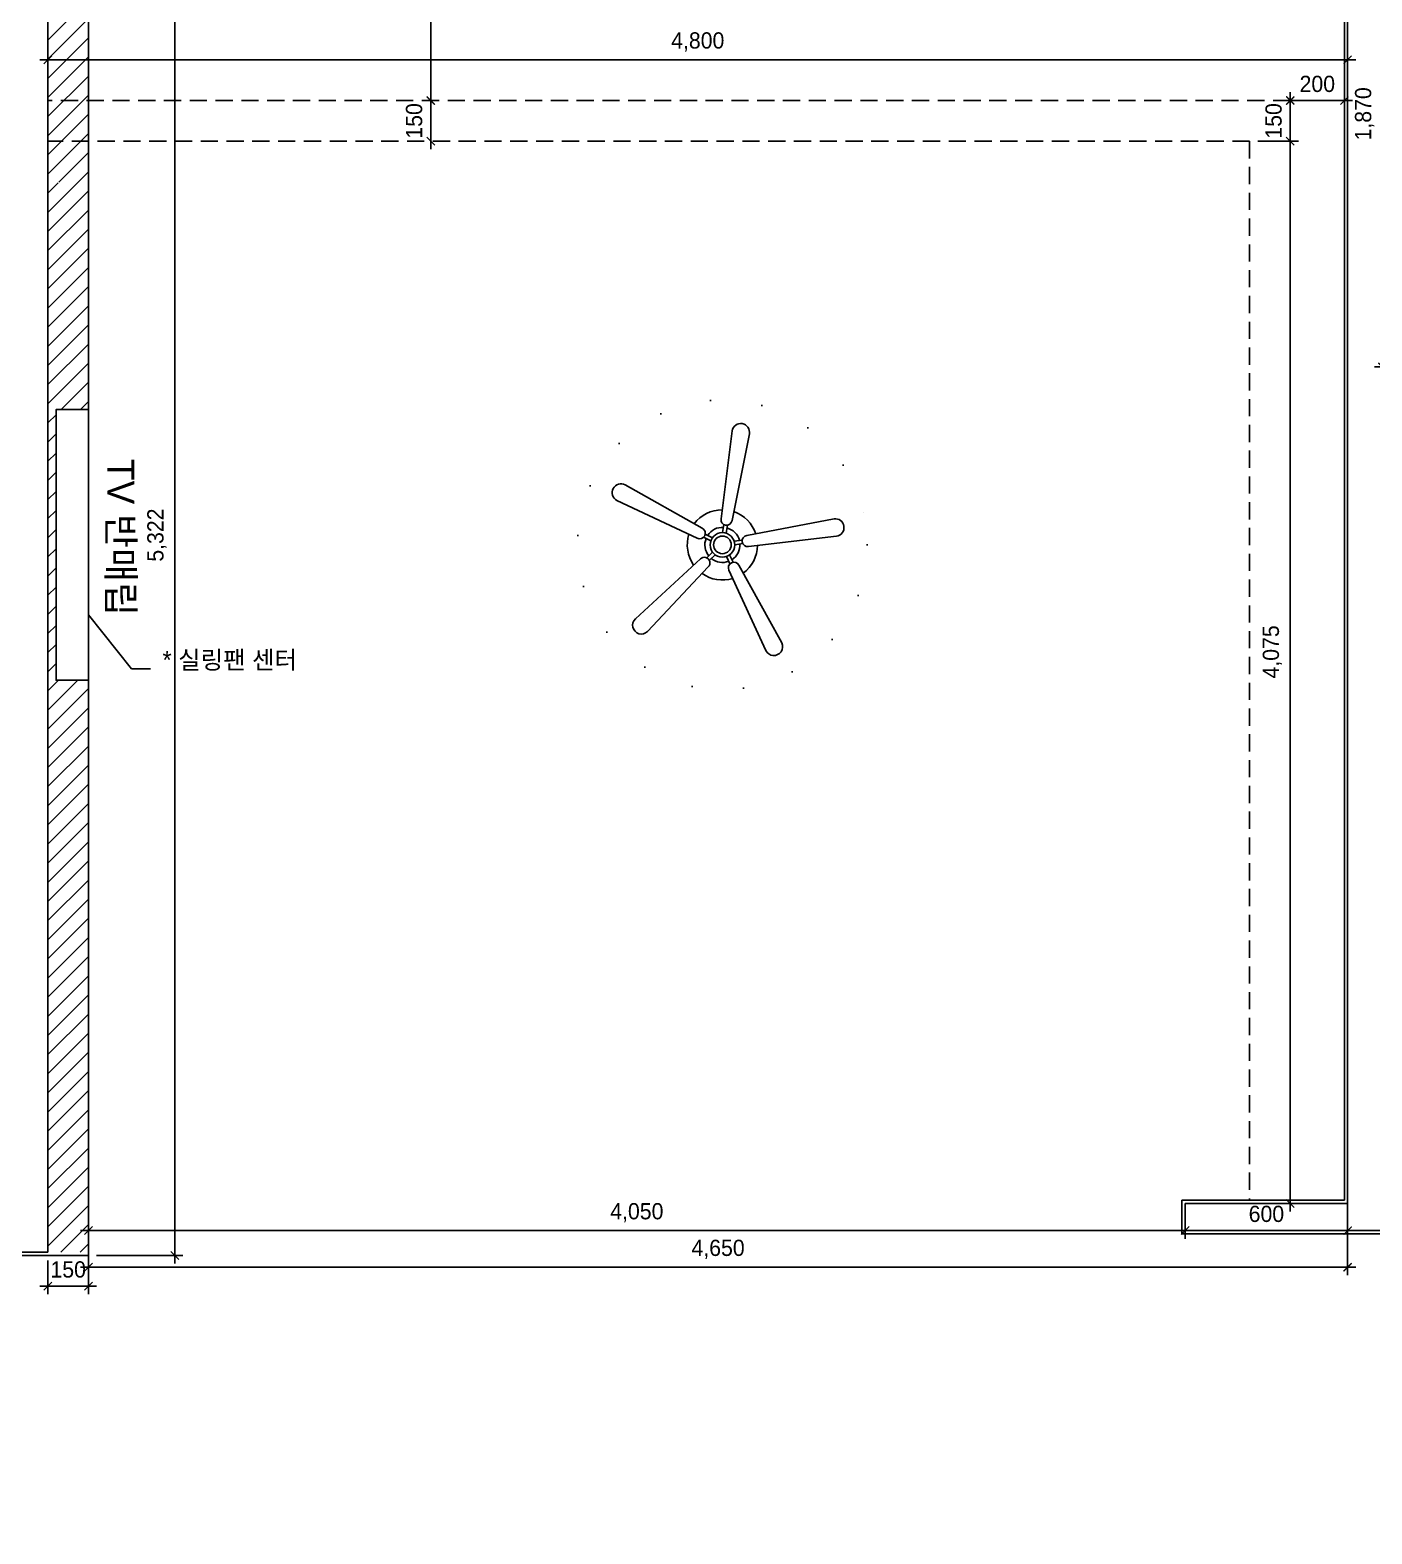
# Model space of a CAD drawing. Header units: millimetres. Extents: x -551172 to 232469, y -3435 to 261611.
# Drawn here: x 74836 to 79791, y 105765 to 111320 of the extents above; entities that cross this region are included whole.
import ezdxf

# ---------------------------------------------------------------- set-up
doc = ezdxf.new("R2010")
doc.units = ezdxf.units.MM
doc.header["$LTSCALE"] = 10
doc.header["$PDMODE"] = 3
doc.linetypes.add('DOT', pattern=[6.35, 0, -6.35])
doc.linetypes.add('HIDDEN', pattern=[9.525, 6.35, -3.175])
doc.layers.get('DEFPOINTS').update_dxf_attribs({"color": 248})
for name, color, linetype in [('0-ELC TEXT', 7, 'Continuous'), ('03-WAL NEW', 3, 'Continuous'), ('06-FUR', 6, 'Continuous'), ('06-LIGHT', 4, 'Continuous'), ('08-HAT', 8, 'Continuous'), ('C-FIN', 5, 'Continuous'), ('C-HAT', 251, 'Continuous'), ('F-FIN', 5, 'Continuous'), ('F-PAT', 250, 'Continuous'), ('도면층2', 2, 'Continuous')]:
    doc.layers.add(name, color=color, linetype=linetype)
doc.styles.add('HY 울릉도 L', font='')
doc.styles.add('코레일둥고', font='Korail_Round_Gothic_Medium.ttf')
doc.styles.get('HY 울릉도 L').set_extended_font_data('HY울릉도L')
doc.linetypes.add('ZIGZAG', pattern='A,0.0001,-0.2,[131,ltypeshp.shx,S=0.2,R=0,X=-0.2,Y=0],-0.4,[131,ltypeshp.shx,S=0.2,R=180,X=0.2,Y=0],-0.2', length=0.8001)
doc.dimstyles.new('30', dxfattribs={"dimscale": 30, "dimtxt": 2, "dimasz": 1, "dimexe": 1, "dimexo": 1, "dimgap": 1, "dimtad": 1, "dimdec": 0, "dimrnd": 0.05, "dimdsep": 46, "dimlunit": 6, "dimtxsty": 'HY 울릉도 L', "dimblk": 'ARCHTICK', "dimcen": 2.5, "dimdle": 1, "dimclrd": 133, "dimclre": 133, "dimclrt": 30, "dimadec": 0, "dimazin": 0, "dimtfac": 1, "dimtdec": 0, "dimtix": 1, "dimtmove": 2, "dimatfit": 3, "dimldrblk": 'ARCHTICK', "dimfxl": 1, "dimlwd": -1, "dimlwe": -1, "dimarcsym": 0})

# ---------------------------------------------------------------- blocks, each defined once
blk = doc.blocks.new('CELILNGPAN')
at = {"layer": '06-FUR', "color": 6}
for p, q in [((48717.2, -3709.4), (48676.4, -4034.6)), ((48781.1, -3721), (48717.1, -4041.2)), ((48322.4, -3909.7), (48607.1, -4069.5)), ((48291.6, -3966.9), (48588.2, -4106.2)), ((49093.7, -4034.6), (48771.7, -4096.2)), ((48638.6, -4116.2), (48612.1, -4102.6)), ((48644.6, -4104.7), (48618.1, -4091.1)), ((48682.4, -4085.6), (48687.2, -4056.2)), ((48695.2, -4087.7), (48700, -4058.3)), ((49102.3, -4098.9), (48778, -4137)), ((48645.1, -4158.1), (48623.9, -4179.1)), ((48725.1, -4117.8), (48754.5, -4113.2)), ((48727, -4130.6), (48756.5, -4126)), ((48360.1, -4404.3), (48600.1, -4182.9)), ((48404.9, -4451.3), (48629.1, -4212.2)), ((48654.2, -4167.3), (48633.1, -4188.3)), ((48696.1, -4174.1), (48709.5, -4200.7)), ((48707.7, -4168.3), (48721.1, -4194.9)), ((48900.6, -4493.1), (48742.5, -4206)), ((48842.1, -4521.2), (48705.7, -4224.6))]:
    blk.add_line(p, q, dxfattribs=at)
for radius in [45.4, 32.5]:
    blk.add_circle((48681.6, -4131), radius, dxfattribs=at)
for centre, radius, start, end in [((48749.2, -3715.2), 32.5, 349.67, 169.67), ((48307, -3938.3), 32.5, 61.67, 241.67), ((48681.6, -4131), 129.8, 90.4651, 143.078), ((48696.7, -4037.9), 20.6, 170.7734, 350.7734), ((48681.6, -4131), 129.8, 18.4651, 71.078), ((49098, -4066.8), 32.5, 277.67, 97.67), ((48681.6, -4131), 129.8, 162.4651, 215.078), ((48597.7, -4087.9), 20.6, 242.7734, 62.7734), ((48681.6, -4131), 64.9, 158.5125, 219.0342), ((48681.6, -4131), 64.9, 86.5125, 147.0342), ((48681.6, -4131), 64.9, 14.5125, 75.0342), ((48774.9, -4116.6), 20.6, 98.7734, 278.7734), ((48681.6, -4131), 64.9, 302.5125, 3.0342), ((48681.6, -4131), 129.8, 306.4651, 359.078), ((48614.6, -4197.5), 20.6, 314.7734, 134.7734), ((48681.6, -4131), 64.9, 230.5125, 291.0342), ((48724.1, -4215.3), 20.6, 26.7734, 206.7734), ((48681.6, -4131), 129.8, 234.4651, 287.078), ((48382.5, -4427.8), 32.5, 133.67, 313.67), ((48871.4, -4507.2), 32.5, 205.67, 25.67)]:
    blk.add_arc(centre, radius, start, end, dxfattribs=at)
blk = doc.blocks.new('_ArchTick')
at = {"color": 0, "linetype": 'ByBlock', "const_width": 0.15}
blk.add_lwpolyline([(-0.5, -0.5), (0.5, 0.5)], dxfattribs=at)
blk = doc.blocks.new('*D1224')
at = {"layer": 'C-FIN', "color": 133, "transparency": 16777216}
for p, q in [((74901.4, 106775.3), (74901.4, 106650)), ((75051.4, 106763.3), (75051.4, 106650)), ((74901.4, 106680), (74871.4, 106680)), ((75051.4, 106680), (74901.4, 106680)), ((75051.4, 106680), (75081.4, 106680))]:
    blk.add_line(p, q, dxfattribs=at)
at = {"layer": 'DEFPOINTS', "color": 0, "transparency": 16777216}
for p in [(74901.4, 106805.3), (75051.4, 106793.3), (74901.4, 106680)]:
    blk.add_point(p, dxfattribs=at)
at = {"layer": 'C-FIN', "color": 133, "transparency": 16777216, "xscale": 30, "yscale": 30, "zscale": 30}
blk.add_blockref('_ArchTick', (74901.4, 106680), dxfattribs=at)
at = {"layer": 'C-FIN', "color": 133, "transparency": 16777216, "xscale": 30, "yscale": 30, "zscale": 30, "rotation": 180}
blk.add_blockref('_ArchTick', (75051.4, 106680), dxfattribs=at)
at = {"layer": 'C-FIN', "color": 30, "transparency": 16777216, "insert": (74976.4, 106741.3), "char_height": 60, "attachment_point": 5, "style": 'HY 울릉도 L'}
blk.add_mtext('150', dxfattribs=at)
blk = doc.blocks.new('*D1253')
at = {"layer": '06-FUR', "color": 133, "transparency": 16777216}
for p, q in [((79883.4, 111945.3), (79800, 111945.3)), ((79830, 111975.3), (79830, 110045.3)), ((79883.4, 110075.3), (79800, 110075.3))]:
    blk.add_line(p, q, dxfattribs=at)
at = {"layer": 'DEFPOINTS', "color": 0, "transparency": 16777216}
for p in [(79913.4, 111945.3), (79830, 110075.3), (79913.4, 110075.3)]:
    blk.add_point(p, dxfattribs=at)
at = {"layer": '06-FUR', "color": 133, "transparency": 16777216, "xscale": 30, "yscale": 30, "zscale": 30}
for p, rotation in [((79830, 111945.3), 90), ((79830, 110075.3), 270)]:
    blk.add_blockref('_ArchTick', p, dxfattribs=dict(at, rotation=rotation))
at = {"layer": '06-FUR', "color": 30, "transparency": 16777216, "insert": (79764.1, 111010.3), "char_height": 60, "attachment_point": 5, "rotation": 90, "style": 'HY 울릉도 L'}
blk.add_mtext('1,870', dxfattribs=at)
blk = doc.blocks.new('*D1270')
at = {"layer": '06-FUR', "color": 133, "transparency": 16777216}
for p, q in [((75081.4, 112115.3), (75400, 112115.3)), ((75370, 112145.3), (75370, 106763.3)), ((75081.4, 106793.3), (75400, 106793.3))]:
    blk.add_line(p, q, dxfattribs=at)
at = {"layer": 'DEFPOINTS', "color": 0, "transparency": 16777216}
for p in [(75051.4, 112115.3), (75051.4, 106793.3), (75370, 106793.3)]:
    blk.add_point(p, dxfattribs=at)
at = {"layer": '06-FUR', "color": 133, "transparency": 16777216, "xscale": 30, "yscale": 30, "zscale": 30}
for p, rotation in [((75370, 112115.3), 90), ((75370, 106793.3), 270)]:
    blk.add_blockref('_ArchTick', p, dxfattribs=dict(at, rotation=rotation))
at = {"layer": '06-FUR', "color": 30, "transparency": 16777216, "insert": (75304, 109454.3), "char_height": 60, "attachment_point": 5, "rotation": 90, "style": 'HY 울릉도 L'}
blk.add_mtext('5,322', dxfattribs=at)
blk = doc.blocks.new('*D1271')
at = {"layer": '06-FUR', "color": 133, "transparency": 16777216}
for p, q in [((79101.4, 106955.3), (79101.4, 106855.3)), ((79701.4, 106955.3), (79701.4, 106855.3)), ((79731.4, 106885.3), (79071.4, 106885.3))]:
    blk.add_line(p, q, dxfattribs=at)
at = {"layer": 'DEFPOINTS', "color": 0, "transparency": 16777216}
for p in [(79101.4, 106985.3), (79701.4, 106985.3), (79101.4, 106885.3)]:
    blk.add_point(p, dxfattribs=at)
at = {"layer": '06-FUR', "color": 133, "transparency": 16777216, "xscale": 30, "yscale": 30, "zscale": 30, "rotation": 180}
blk.add_blockref('_ArchTick', (79101.4, 106885.3), dxfattribs=at)
at = {"layer": '06-FUR', "color": 133, "transparency": 16777216, "xscale": 30, "yscale": 30, "zscale": 30}
blk.add_blockref('_ArchTick', (79701.4, 106885.3), dxfattribs=at)
at = {"layer": '06-FUR', "color": 30, "transparency": 16777216, "insert": (79401.4, 106946.6), "char_height": 60, "attachment_point": 5, "style": 'HY 울릉도 L'}
blk.add_mtext('600', dxfattribs=at)
blk = doc.blocks.new('*D1293')
at = {"layer": '06-FUR', "color": 133, "transparency": 16777216}
blk.add_line((79131.4, 106885.3), (75021.4, 106885.3), dxfattribs=at)
at = {"layer": 'DEFPOINTS', "color": 0, "transparency": 16777216}
for p in [(75051.4, 106885.3), (75051.4, 106885.3), (79101.4, 106885.3)]:
    blk.add_point(p, dxfattribs=at)
at = {"layer": '06-FUR', "color": 133, "transparency": 16777216, "xscale": 30, "yscale": 30, "zscale": 30, "rotation": 180}
blk.add_blockref('_ArchTick', (75051.4, 106885.3), dxfattribs=at)
at = {"layer": '06-FUR', "color": 133, "transparency": 16777216, "xscale": 30, "yscale": 30, "zscale": 30}
blk.add_blockref('_ArchTick', (79101.4, 106885.3), dxfattribs=at)
at = {"layer": '06-FUR', "color": 30, "transparency": 16777216, "insert": (77076.4, 106951.2), "char_height": 60, "attachment_point": 5, "style": 'HY 울릉도 L'}
blk.add_mtext('4,050', dxfattribs=at)
blk = doc.blocks.new('*D1294')
at = {"layer": '06-FUR', "color": 133, "transparency": 16777216}
for p, q in [((75051.4, 106855.3), (75051.4, 106720)), ((79701.4, 106855.3), (79701.4, 106720)), ((79731.4, 106750), (75021.4, 106750))]:
    blk.add_line(p, q, dxfattribs=at)
at = {"layer": 'DEFPOINTS', "color": 0, "transparency": 16777216}
for p in [(75051.4, 106885.3), (79701.4, 106885.3), (75051.4, 106750)]:
    blk.add_point(p, dxfattribs=at)
at = {"layer": '06-FUR', "color": 133, "transparency": 16777216, "xscale": 30, "yscale": 30, "zscale": 30, "rotation": 180}
blk.add_blockref('_ArchTick', (75051.4, 106750), dxfattribs=at)
at = {"layer": '06-FUR', "color": 133, "transparency": 16777216, "xscale": 30, "yscale": 30, "zscale": 30}
blk.add_blockref('_ArchTick', (79701.4, 106750), dxfattribs=at)
at = {"layer": '06-FUR', "color": 30, "transparency": 16777216, "insert": (77376.4, 106815.9), "char_height": 60, "attachment_point": 5, "style": 'HY 울릉도 L'}
blk.add_mtext('4,650', dxfattribs=at)
blk = doc.blocks.new('*D1326')
at = {"layer": '06-FUR', "color": 133, "transparency": 16777216}
for p, q in [((79489.4, 111059.3), (79459.4, 111059.3)), ((79489.4, 111059.3), (79689.4, 111059.3)), ((79689.4, 111059.3), (79719.4, 111059.3))]:
    blk.add_line(p, q, dxfattribs=at)
at = {"layer": 'DEFPOINTS', "color": 0, "transparency": 16777216}
for p in [(79489.4, 111059.3), (79689.4, 111059.3), (79689.4, 111059.3)]:
    blk.add_point(p, dxfattribs=at)
at = {"layer": '06-FUR', "color": 133, "transparency": 16777216, "xscale": 30, "yscale": 30, "zscale": 30}
blk.add_blockref('_ArchTick', (79489.4, 111059.3), dxfattribs=at)
at = {"layer": '06-FUR', "color": 133, "transparency": 16777216, "xscale": 30, "yscale": 30, "zscale": 30, "rotation": 180}
blk.add_blockref('_ArchTick', (79689.4, 111059.3), dxfattribs=at)
at = {"layer": '06-FUR', "color": 30, "transparency": 16777216, "insert": (79589.4, 111120.6), "char_height": 60, "attachment_point": 5, "style": 'HY 울릉도 L'}
blk.add_mtext('200', dxfattribs=at)
blk = doc.blocks.new('*D1328')
at = {"layer": '06-FUR', "color": 133, "transparency": 16777216}
for p, q in [((79489.4, 111059.3), (79489.4, 111089.3)), ((79489.4, 110909.3), (79489.4, 111059.3)), ((79369.4, 110909.3), (79519.4, 110909.3)), ((79489.4, 110909.3), (79489.4, 110879.3))]:
    blk.add_line(p, q, dxfattribs=at)
at = {"layer": 'DEFPOINTS', "color": 0, "transparency": 16777216}
for p in [(79489.4, 111059.3), (79489.4, 111059.3), (79339.4, 110909.3)]:
    blk.add_point(p, dxfattribs=at)
at = {"layer": '06-FUR', "color": 133, "transparency": 16777216, "xscale": 30, "yscale": 30, "zscale": 30}
for p, rotation in [((79489.4, 111059.3), 270), ((79489.4, 110909.3), 90)]:
    blk.add_blockref('_ArchTick', p, dxfattribs=dict(at, rotation=rotation))
at = {"layer": '06-FUR', "color": 30, "transparency": 16777216, "insert": (79428.1, 110984.3), "char_height": 60, "attachment_point": 5, "rotation": 90, "style": 'HY 울릉도 L'}
blk.add_mtext('150', dxfattribs=at)
blk = doc.blocks.new('*D1330')
at = {"layer": '06-FUR', "color": 133, "transparency": 16777216}
blk.add_line((76315.4, 111029.3), (76315.4, 111995.3), dxfattribs=at)
at = {"layer": 'DEFPOINTS', "color": 0, "transparency": 16777216}
for p in [(76315.4, 111965.3), (76315.4, 111965.3), (76315.4, 111059.3)]:
    blk.add_point(p, dxfattribs=at)
at = {"layer": '06-FUR', "color": 133, "transparency": 16777216, "xscale": 30, "yscale": 30, "zscale": 30}
for p, rotation in [((76315.4, 111965.3), 90), ((76315.4, 111059.3), 270)]:
    blk.add_blockref('_ArchTick', p, dxfattribs=dict(at, rotation=rotation))
at = {"layer": '06-FUR', "color": 30, "transparency": 16777216, "insert": (76254.1, 111512.3), "char_height": 60, "attachment_point": 5, "rotation": 90, "style": 'HY 울릉도 L'}
blk.add_mtext('906', dxfattribs=at)
blk = doc.blocks.new('*D1332')
at = {"layer": '06-FUR', "color": 133, "transparency": 16777216}
for p, q in [((74901.4, 111089.3), (74901.4, 111240)), ((79701.4, 111089.3), (79701.4, 111240)), ((74871.4, 111210), (79731.4, 111210))]:
    blk.add_line(p, q, dxfattribs=at)
at = {"layer": 'DEFPOINTS', "color": 0, "transparency": 16777216}
for p in [(79701.4, 111210), (74901.4, 111059.3), (79701.4, 111059.3)]:
    blk.add_point(p, dxfattribs=at)
at = {"layer": '06-FUR', "color": 133, "transparency": 16777216, "xscale": 30, "yscale": 30, "zscale": 30, "rotation": 180}
blk.add_blockref('_ArchTick', (74901.4, 111210), dxfattribs=at)
at = {"layer": '06-FUR', "color": 133, "transparency": 16777216, "xscale": 30, "yscale": 30, "zscale": 30}
blk.add_blockref('_ArchTick', (79701.4, 111210), dxfattribs=at)
at = {"layer": '06-FUR', "color": 30, "transparency": 16777216, "insert": (77301.4, 111275.9), "char_height": 60, "attachment_point": 5, "style": 'HY 울릉도 L'}
blk.add_mtext('4,800', dxfattribs=at)
blk = doc.blocks.new('*D1333')
at = {"layer": '06-FUR', "color": 133, "transparency": 16777216}
for p, q in [((79489.4, 111090.3), (79489.4, 106955.3)), ((79519.4, 111060.3), (79519.4, 111060.3)), ((79519.4, 106985.3), (79519.4, 106985.3))]:
    blk.add_line(p, q, dxfattribs=at)
at = {"layer": 'DEFPOINTS', "color": 0, "transparency": 16777216}
for p in [(79489.4, 111060.3), (79489.4, 106985.3), (79489.4, 106985.3)]:
    blk.add_point(p, dxfattribs=at)
at = {"layer": '06-FUR', "color": 133, "transparency": 16777216, "xscale": 30, "yscale": 30, "zscale": 30}
for p, rotation in [((79489.4, 111060.3), 90), ((79489.4, 106985.3), 270)]:
    blk.add_blockref('_ArchTick', p, dxfattribs=dict(at, rotation=rotation))
at = {"layer": '06-FUR', "color": 30, "transparency": 16777216, "insert": (79423.4, 109022.8), "char_height": 60, "attachment_point": 5, "rotation": 90, "style": 'HY 울릉도 L'}
blk.add_mtext('4,075', dxfattribs=at)
blk = doc.blocks.new('*D1334')
at = {"layer": '06-FUR', "color": 133, "transparency": 16777216}
for p, q in [((76315.4, 111059.3), (76315.4, 111089.3)), ((76315.4, 111059.3), (76315.4, 110909.3)), ((76315.4, 110909.3), (76315.4, 110879.3))]:
    blk.add_line(p, q, dxfattribs=at)
at = {"layer": 'DEFPOINTS', "color": 0, "transparency": 16777216}
for p in [(76315.4, 111059.3), (76315.4, 110909.3), (76315.4, 110909.3)]:
    blk.add_point(p, dxfattribs=at)
at = {"layer": '06-FUR', "color": 133, "transparency": 16777216, "xscale": 30, "yscale": 30, "zscale": 30}
for p, rotation in [((76315.4, 111059.3), 270), ((76315.4, 110909.3), 90)]:
    blk.add_blockref('_ArchTick', p, dxfattribs=dict(at, rotation=rotation))
at = {"layer": '06-FUR', "color": 30, "transparency": 16777216, "insert": (76254.1, 110984.3), "char_height": 60, "attachment_point": 5, "rotation": 90, "style": 'HY 울릉도 L'}
blk.add_mtext('150', dxfattribs=at)

msp = doc.modelspace()

# ---------------------------------------------------------------- hatches: boundary and pattern name
at = {"layer": 'C-HAT'}
h = msp.add_hatch(dxfattribs=at)
h.set_pattern_fill('_USER', color=256, scale=50, angle=45, pattern_type=0)
h.set_pattern_definition([(45, (-101460, 19350), (-35.355339, 35.355339), [])])
h.paths.add_polyline_path([(75051.4, 112115.3), (74941.4, 112115.3), (74901.4, 112115.3), (74901.4, 111855.3), (74901.4, 110770), (74951.4, 110755.3), (75051.4, 110755.3)])
h.paths.add_polyline_path([(75051.4, 110755.3), (74901.4, 110755.3), (74901.4, 106805.3), (75051.4, 106805.3), (75051.4, 108918.1), (74931.4, 108918.1), (74931.4, 109918.1), (75051.4, 109918.1)])

# ---------------------------------------------------------------- linework, layer by layer
at = {"layer": '0-ELC TEXT', "color": 240, "true_color": 0xed1f24}
for p, q in [((75210, 108960), (75051.4, 109160)), ((75280, 108960), (75210, 108960))]:
    msp.add_line(p, q, dxfattribs=at)
at = {"layer": '03-WAL NEW'}
for p, q in [((79101.4, 106885.3), (79101.4, 106985.3)), ((79101.4, 106985.3), (79701.4, 106985.3)), ((79701.4, 106885.3), (79101.4, 106885.3))]:
    msp.add_line(p, q, dxfattribs=at)
msp.add_lwpolyline([(75051.4, 109918.1), (74931.4, 109918.1), (74931.4, 108918.1), (75051.4, 108918.1)], dxfattribs=at)
at = {"layer": '06-FUR', "color": 1, "linetype": 'ZIGZAG', "ltscale": 100}
msp.add_circle((77280, 106770), 15680, dxfattribs=at)
at = {"layer": '08-HAT', "linetype": 'DOT', "ltscale": 3}
msp.add_circle((77392.5, 109418.1), 535, dxfattribs=at)
at = {"layer": 'C-FIN'}
for p, q in [((74901.4, 110755.3), (74901.4, 112114.6)), ((75051.4, 110655), (75051.4, 112115.3))]:
    msp.add_line(p, q, dxfattribs=at)
msp.add_lwpolyline([(75051.4, 109918.1), (74931.4, 109918.1), (74931.4, 108918.1), (75051.4, 108918.1)], close=True, dxfattribs=at)
at = {"layer": 'F-FIN'}
for p, q in [((79689.4, 106997.3), (79689.4, 112103.3)), ((79089.4, 106997.3), (79689.4, 106997.3)), ((79089.4, 106873.3), (79089.4, 106997.3)), ((79701.4, 106873.3), (79089.4, 106873.3)), ((79901.4, 106873.3), (79689.4, 106873.3))]:
    msp.add_line(p, q, dxfattribs=at)
for points in [[(74701.4, 106793.3), (75051.4, 106793.3), (75051.4, 110755.3)], [(74901.4, 110755.3), (74901.4, 106805.3)]]:
    msp.add_lwpolyline(points, dxfattribs=at)
at = {"layer": 'F-PAT', "color": 8, "linetype": 'HIDDEN'}
for p, q in [((79489.4, 111059.3), (74901.4, 111059.3)), ((79489.4, 111059.3), (79489.4, 106997.3)), ((79339.4, 110909.3), (74901.4, 110909.3)), ((79339.4, 110909.3), (79339.4, 106997.3))]:
    msp.add_line(p, q, dxfattribs=at)
at = {"layer": '도면층2'}
for p, q in [((79701.4, 106885.3), (79701.4, 112115.3)), ((74901.4, 106805.3), (74901.4, 110755.3)), ((79901.4, 106885.3), (79701.4, 106885.3)), ((74901.4, 106805.3), (74701.4, 106805.3))]:
    msp.add_line(p, q, dxfattribs=at)

# ---------------------------------------------------------------- block references
at = {"layer": '06-LIGHT'}
msp.add_blockref('CELILNGPAN', (28710.9, 113549.1), dxfattribs=at)

# ---------------------------------------------------------------- texts
at = {"layer": '0-ELC TEXT', "style": '코레일둥고'}
msp.add_text('TV 반매립', height=100, rotation=270, dxfattribs=at).set_placement((75120.9, 109735.4))
at = {"layer": '0-ELC TEXT', "color": 240, "true_color": 0xed1f24, "style": '코레일둥고'}
msp.add_text('* 실링팬 센터', height=66.07, dxfattribs=at).set_placement((75324.9, 108960))

# ---------------------------------------------------------------- dimensions: what is measured, and where the dimension line sits
at = {"layer": '06-FUR'}
for base, p1, p2, picture, middle in [((75370, 106793.3), (75051.4, 112115.3), (75051.4, 106793.3), '*D1270', (75304, 109454.3)), ((76315.4, 111965.3), (76315.4, 111059.3), (76315.4, 111965.3), '*D1330', (76254.1, 111512.3)), ((79830, 110075.3), (79913.4, 111945.3), (79913.4, 110075.3), '*D1253', (79764.1, 111010.3)), ((76315.4, 110909.3), (76315.4, 111059.3), (76315.4, 110909.3), '*D1334', (76254.1, 110984.3)), ((79489.4, 111059.3), (79339.4, 110909.3), (79489.4, 111059.3), '*D1328', (79428.1, 110984.3)), ((79489.4, 106985.3), (79489.4, 111060.3), (79489.4, 106985.3), '*D1333', (79423.4, 109022.8))]:
    dim = msp.add_linear_dim(base=base, p1=p1, p2=p2, angle=90, dimstyle='30', override={"dimfxl": 1.25}, dxfattribs=at)
    dim.commit()
    dim.dimension.update_dxf_attribs({"geometry": picture, "text_midpoint": middle})
for base, p1, p2, picture, middle in [((79701.4, 111210), (74901.4, 111059.3), (79701.4, 111059.3), '*D1332', (77301.4, 111275.9)), ((79689.4, 111059.3), (79489.4, 111059.3), (79689.4, 111059.3), '*D1326', (79589.4, 111120.6)), ((75051.4, 106885.3), (79101.4, 106885.3), (75051.4, 106885.3), '*D1293', (77076.4, 106951.2)), ((79101.4, 106885.3), (79701.4, 106985.3), (79101.4, 106985.3), '*D1271', (79401.4, 106946.6)), ((75051.4, 106750), (79701.4, 106885.3), (75051.4, 106885.3), '*D1294', (77376.4, 106815.9))]:
    dim = msp.add_linear_dim(base=base, p1=p1, p2=p2, dimstyle='30', override={"dimfxl": 1.25}, dxfattribs=at)
    dim.commit()
    dim.dimension.update_dxf_attribs({"geometry": picture, "text_midpoint": middle})
at = {"layer": 'C-FIN'}
dim = msp.add_linear_dim(base=(74901.4, 106680), p1=(75051.4, 106793.3), p2=(74901.4, 106805.3), dimstyle='30', override={"dimfxl": 1.25}, dxfattribs=at)
dim.commit()
dim.dimension.update_dxf_attribs({"geometry": '*D1224', "text_midpoint": (74976.4, 106741.3)})

doc.saveas('drawing.dxf')
